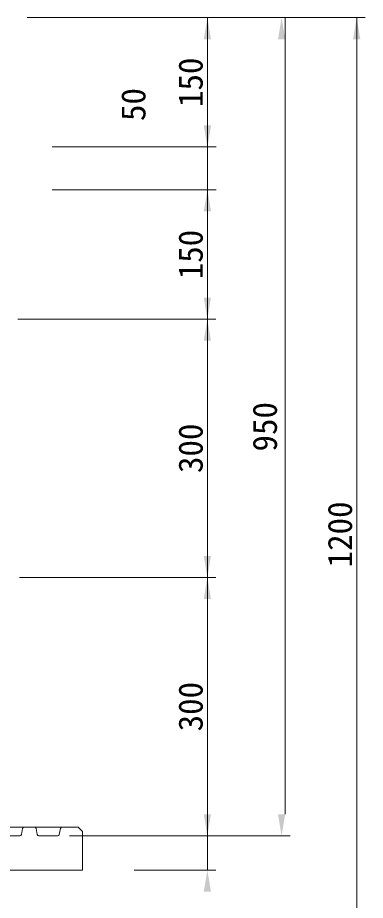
# Model space of a CAD drawing. Units: millimetres, scale not verified. Extents: x -6861 to 6861, y -3554 to 3095.
# Drawn here: x 2023 to 2426, y 146 to 1171 of the extents above; entities that cross this region are included whole.
import ezdxf
from ezdxf.enums import TextEntityAlignment as Align

# ---------------------------------------------------------------- set-up
doc = ezdxf.new("R2010")
doc.units = ezdxf.units.MM
doc.header["$LTSCALE"] = 20
doc.layers.add('0-5_細線', color=7, linetype='Continuous', lineweight=18)
doc.layers.add('0-7_寸法', color=1, linetype='Continuous', lineweight=18)
doc.styles.add('ＭＳ ゴシック', font='')
doc.styles.get('ＭＳ ゴシック').set_extended_font_data('MS Gothic')

msp = doc.modelspace()

# ---------------------------------------------------------------- linework, layer by layer
at = {"layer": '0-5_細線'}
for p, q in [((1615.16, 230.78), (2030.44, 230.78)), ((2028.48, 229.17), (2027.12, 222.38)), ((2030.44, 230.78), (2092.8, 230.78)), ((2030.44, 230.78), (2042.16, 230.78)), ((2045.48, 222.38), (2044.12, 229.17)), ((2072.48, 229.17), (2071.12, 222.38)), ((2097.8, 225.78), (2092.8, 230.78)), ((2097.8, 225.78), (2097.8, 180.78)), ((1822.8, 220.78), (2025.16, 220.78)), ((2069.16, 220.78), (2047.44, 220.78)), ((1547.8, 180.78), (2097.8, 180.78))]:
    msp.add_line(p, q, dxfattribs=at)
for centre, start, end in [((2030.44, 228.78), 90, 168.691), ((2042.16, 228.78), 11.309, 90), ((2074.44, 228.78), 90, 168.691), ((2025.16, 222.78), 270, 348.691), ((2047.44, 222.78), 191.309, 270), ((2069.16, 222.78), 270, 348.691)]:
    msp.add_arc(centre, 2, start, end, dxfattribs=at)
at = {"layer": '0-7_寸法'}
for p, q in [((2033.8, 1170.78), (2338.79, 1170.78)), ((2033.8, 1170.78), (2252.74, 1170.78)), ((2033.8, 1170.78), (2425.84, 1170.78)), ((2242.74, 180.78), (2242.74, 1170.78)), ((2332.96, 245.78), (2332.96, 1170.78)), ((2415.84, -29.22), (2415.84, 1170.78)), ((2062.64, 1020.78), (2252.74, 1020.78)), ((2062.8, 1020.78), (2252.89, 1020.78)), ((2062.64, 970.78), (2252.74, 970.78)), ((2062.8, 970.78), (2252.89, 970.78)), ((2022.9, 820.78), (2252.74, 820.78)), ((2023.06, 820.78), (2252.74, 820.78)), ((2025.08, 520.78), (2252.74, 520.78)), ((2025.08, 520.78), (2252.74, 520.78)), ((2082.8, 220.78), (2252.74, 220.78)), ((2082.8, 220.78), (2338.79, 220.78)), ((2082.8, 220.78), (2252.74, 220.78)), ((2157.8, 180.78), (2252.74, 180.78))]:
    msp.add_line(p, q, dxfattribs=at)
for points in [[(2238.57, 1145.78), (2242.74, 1170.78), (2246.9, 1145.78)], [(2324.63, 1145.78), (2328.79, 1170.78), (2332.96, 1145.78)], [(2411.67, 1145.78), (2415.84, 1170.78), (2420.01, 1145.78)], [(2238.57, 1045.78), (2242.74, 1020.78), (2246.9, 1045.78)], [(2238.72, 1045.78), (2242.89, 1020.78), (2247.06, 1045.78)], [(2238.57, 945.78), (2242.74, 970.78), (2246.9, 945.78)], [(2238.72, 945.78), (2242.89, 970.78), (2247.06, 945.78)], [(2238.57, 845.78), (2242.74, 820.78), (2246.9, 845.78)], [(2238.57, 795.78), (2242.74, 820.78), (2246.9, 795.78)], [(2238.57, 545.78), (2242.74, 520.78), (2246.9, 545.78)], [(2238.57, 495.78), (2242.74, 520.78), (2246.9, 495.78)], [(2238.57, 245.78), (2242.74, 220.78), (2246.9, 245.78)], [(2238.57, 245.78), (2242.74, 220.78), (2246.9, 245.78)], [(2324.63, 245.78), (2328.79, 220.78), (2332.96, 245.78)], [(2238.57, 155.78), (2242.74, 180.78), (2246.9, 155.78)]]:
    msp.add_solid(points, dxfattribs=at)

# ---------------------------------------------------------------- texts
at = {"layer": '0-7_寸法', "style": 'ＭＳ ゴシック'}
for s, p in [('150', (2245.78, 1066.98)), ('50', (2179.42, 1050.77)), ('150', (2245.78, 866.98)), ('950', (2331.83, 666.98)), ('300', (2245.78, 641.98)), ('1200', (2418.88, 532.38)), ('300', (2245.78, 341.98))]:
    msp.add_text(s, height=28.15, rotation=90, dxfattribs=at).set_placement(p, align=Align.BOTTOM_LEFT)

doc.saveas('drawing.dxf')
